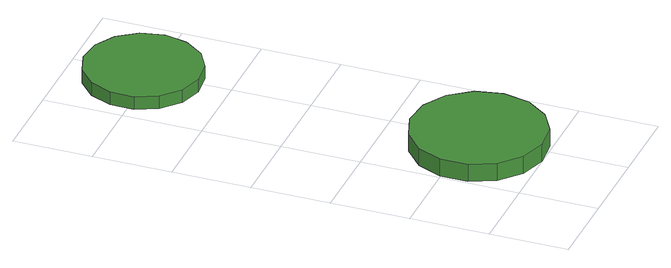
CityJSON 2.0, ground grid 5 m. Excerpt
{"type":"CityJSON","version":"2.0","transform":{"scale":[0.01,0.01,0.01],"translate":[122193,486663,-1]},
"CityObjects":{
"tree1":{"type":"SolitaryVegetationObject","attributes":{"function":"something"},"geometry":[{"type":"MultiSurface","lod":"1","boundaries":[[[0,1,2,3,4,5,6,7,8,9,10,11,12,13,14]],[[15,16,17,18,19,20,21,22,23,24,25,26,27,28,29]],[[0,29,28,1]],[[1,28,27,2]],[[2,27,26,3]],[[3,26,25,4]],[[4,25,24,5]],[[5,24,23,6]],[[6,23,22,7]],[[7,22,21,8]],[[8,21,20,9]],[[9,20,19,10]],[[10,19,18,11]],[[11,18,17,12]],[[12,17,16,13]],[[13,16,15,14]],[[14,15,29,0]]]}]},
"tree2":{"type":"SolitaryVegetationObject","attributes":{"function":"something"},"geometry":[{"type":"MultiSurface","lod":"1","boundaries":[[[30,31,32,33,34,35,36,37,38,39,40,41,42,43,44]],[[45,46,47,48,49,50,51,52,53,54,55,56,57,58,59]],[[30,59,58,31]],[[31,58,57,32]],[[32,57,56,33]],[[33,56,55,34]],[[34,55,54,35]],[[35,54,53,36]],[[36,53,52,37]],[[37,52,51,38]],[[38,51,50,39]],[[39,50,49,40]],[[40,49,48,41]],[[41,48,47,42]],[[42,47,46,43]],[[43,46,45,44]],[[44,45,59,30]]]}]}
},
"vertices":[
[852,418,207],[816,589,207],[713,730,207],[562,818,207],[388,836,207],[222,782,207],[92,665,207],[21,506,207],[21,331,207],[92,171,207],[222,55,207],[388,1,207],[562,19,207],[713,106,207],[816,247,207],[816,247,90],[713,106,90],[562,19,90],[388,1,90],[222,55,90],[92,171,90],[21,331,90],[21,506,90],[92,665,90],[222,782,90],[388,836,90],[562,818,90],[713,730,90],[816,589,90],[852,418,90],
[799,2532,190],[767,2681,190],[678,2804,190],[546,2880,190],[394,2896,190],[250,2849,190],[137,2748,190],[75,2608,190],[75,2456,190],[137,2317,190],[250,2215,190],[394,2168,190],[546,2184,190],[678,2260,190],[767,2384,190],[767,2384,103],[678,2260,103],[546,2184,103],[394,2168,103],[250,2215,103],[137,2317,103],[75,2456,103],[75,2608,103],[137,2748,103],[250,2849,103],[394,2896,103],[546,2880,103],[678,2804,103],[767,2681,103],[799,2532,103]
]}
